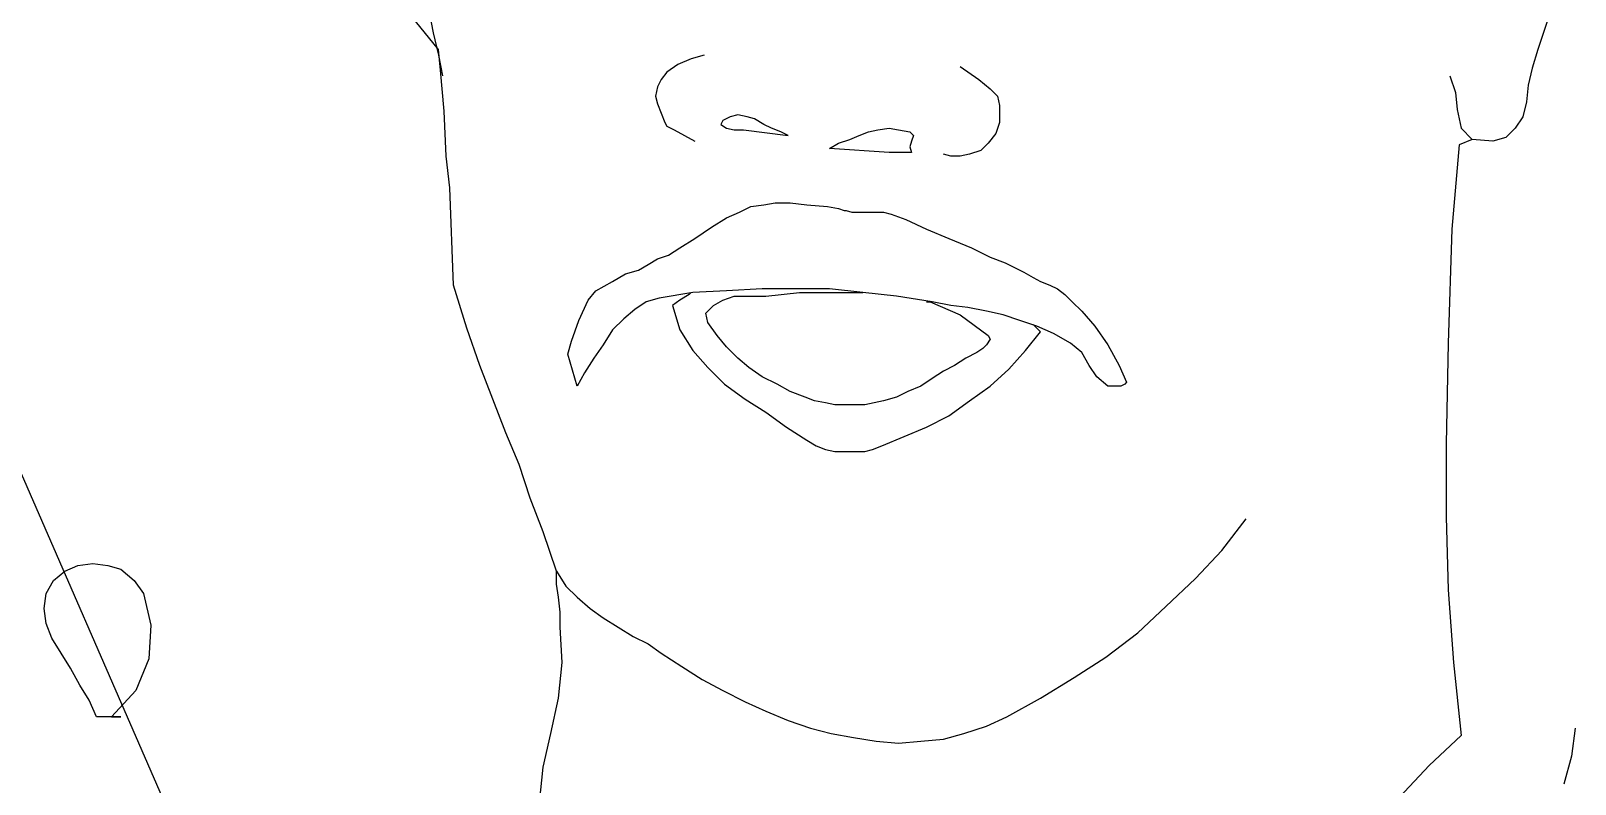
# Model space of a CAD drawing. Extents: x 8762 to 9373, y 5318 to 7259.
# Drawn here: x 8904 to 9134.5, y 6933.8 to 7046.2 of the extents above; entities that cross this region are included whole.
import ezdxf

# ---------------------------------------------------------------- set-up
doc = ezdxf.new("R2010")
doc.units = 0
doc.header["$LTSCALE"] = 1270
doc.header["$MEASUREMENT"] = 0
doc.layers.get('0').update_dxf_attribs({"linetype": 'CONTINUOUS'})

msp = doc.modelspace()

# ---------------------------------------------------------------- linework, layer by layer
at = {"linetype": 'CONTINUOUS'}
for p, q in [((8964.86, 7043.42), (8960.12, 7049.28)), ((8963.47, 7049), (8964.03, 7045.93)), ((9130.89, 7049.28), (9128.94, 7043.42)), ((8964.03, 7045.93), (8964.86, 7042.58)), ((8965.15, 7040.36), (8964.86, 7043.42)), ((9128.94, 7043.42), (9128.1, 7040.63)), ((8964.86, 7042.58), (8965.42, 7039.51)), ((9000.59, 7041.19), (8998.91, 7040.07)), ((9002.54, 7042.02), (9000.59, 7041.19)), ((9004.5, 7042.58), (9002.54, 7042.02)), ((9042.73, 7040.9), (9045.52, 7038.96)), ((8965.71, 7034.22), (8965.15, 7040.36)), ((8998.07, 7038.96), (8997.51, 7037.84)), ((8998.91, 7040.07), (8998.07, 7038.96)), ((9045.52, 7038.96), (9047.18, 7037.57)), ((9115.82, 7039.51), (9116.66, 7037.01)), ((9128.1, 7040.63), (9127.54, 7038.12)), ((8997.51, 7037.84), (8997.24, 7036.45)), ((8997.24, 7036.45), (8997.51, 7035.33)), ((9047.18, 7037.57), (9048.31, 7036.45)), ((9048.31, 7036.45), (9048.58, 7035.05)), ((9116.66, 7037.01), (9116.94, 7034.49)), ((9127.54, 7038.12), (9127.27, 7035.61)), ((8965.98, 7027.52), (8965.71, 7034.22)), ((8997.51, 7035.33), (8998.07, 7033.93)), ((8998.07, 7033.93), (8998.63, 7032.54)), ((9048.58, 7035.05), (9048.58, 7032.54)), ((9116.94, 7034.49), (9117.5, 7031.7)), ((9127.27, 7035.61), (9126.71, 7033.37)), ((8998.63, 7032.54), (8998.91, 7031.98)), ((8998.91, 7031.98), (9000.03, 7031.43)), ((9007.29, 7032.82), (9007, 7032.26)), ((9007.29, 7032.82), (9007, 7032.26)), ((9007, 7032.26), (9007.85, 7031.7)), ((9007, 7032.26), (9007.85, 7031.7)), ((9008.4, 7033.37), (9007.29, 7032.82)), ((9008.4, 7033.37), (9007.29, 7032.82)), ((9007.85, 7031.7), (9008.96, 7031.43)), ((9007.85, 7031.7), (9008.96, 7031.43)), ((9009.52, 7033.66), (9008.4, 7033.37)), ((9009.52, 7033.66), (9008.4, 7033.37)), ((9010.91, 7033.37), (9009.52, 7033.66)), ((9010.91, 7033.37), (9009.52, 7033.66)), ((9012.03, 7033.1), (9010.91, 7033.37)), ((9012.03, 7033.1), (9010.91, 7033.37)), ((9013.43, 7032.26), (9012.03, 7033.1)), ((9013.43, 7032.26), (9012.03, 7033.1)), ((9014.54, 7031.7), (9013.43, 7032.26)), ((9014.54, 7031.7), (9013.43, 7032.26)), ((9015.93, 7031.14), (9014.54, 7031.7)), ((9015.93, 7031.14), (9014.54, 7031.7)), ((9030.45, 7031.43), (9032.12, 7031.7)), ((9030.45, 7031.43), (9032.12, 7031.7)), ((9032.12, 7031.7), (9033.51, 7031.43)), ((9032.12, 7031.7), (9033.51, 7031.43)), ((9048.58, 7032.54), (9048.03, 7030.87)), ((9117.5, 7031.7), (9119.17, 7030.02)), ((9125.6, 7031.7), (9124.2, 7030.31)), ((9126.71, 7033.37), (9125.6, 7031.7)), ((8880.6, 7030.31), (8955.66, 6858.4)), ((9000.03, 7031.43), (9003.1, 7029.75)), ((9008.96, 7031.43), (9010.35, 7031.43)), ((9008.96, 7031.43), (9010.35, 7031.43)), ((9010.35, 7031.43), (9017.05, 7030.58)), ((9017.05, 7030.58), (9015.93, 7031.14)), ((9017.05, 7030.58), (9015.93, 7031.14)), ((9023.19, 7028.63), (9024.58, 7029.47)), ((9023.19, 7028.63), (9024.58, 7029.47)), ((9024.58, 7029.47), (9026.26, 7030.02)), ((9024.58, 7029.47), (9026.26, 7030.02)), ((9026.26, 7030.02), (9027.66, 7030.58)), ((9026.26, 7030.02), (9027.66, 7030.58)), ((9027.66, 7030.58), (9029.05, 7031.14)), ((9027.66, 7030.58), (9029.05, 7031.14)), ((9029.05, 7031.14), (9030.45, 7031.43)), ((9029.05, 7031.14), (9030.45, 7031.43)), ((9033.51, 7031.43), (9035.19, 7031.14)), ((9033.51, 7031.43), (9035.19, 7031.14)), ((9035.19, 7031.14), (9035.75, 7030.58)), ((9035.19, 7031.14), (9035.75, 7030.58)), ((9035.47, 7029.75), (9035.19, 7028.91)), ((9035.47, 7029.75), (9035.19, 7028.91)), ((9035.75, 7030.58), (9035.47, 7029.75)), ((9035.75, 7030.58), (9035.47, 7029.75)), ((9046.91, 7029.47), (9045.79, 7028.35)), ((9048.03, 7030.87), (9046.91, 7029.47)), ((9117.22, 7029.19), (9116.11, 7016.63)), ((9119.17, 7030.02), (9117.22, 7029.19)), ((9122.25, 7029.75), (9119.17, 7030.02)), ((9124.2, 7030.31), (9122.25, 7029.75)), ((8966.54, 7022.77), (8965.98, 7027.52)), ((9032.12, 7028.08), (9023.19, 7028.63)), ((9032.95, 7028.08), (9032.12, 7028.08)), ((9032.95, 7028.08), (9032.12, 7028.08)), ((9033.8, 7028.08), (9032.95, 7028.08)), ((9033.8, 7028.08), (9032.95, 7028.08)), ((9034.63, 7028.08), (9033.8, 7028.08)), ((9034.63, 7028.08), (9033.8, 7028.08)), ((9035.47, 7028.08), (9034.63, 7028.08)), ((9035.47, 7028.08), (9034.63, 7028.08)), ((9035.19, 7028.91), (9035.47, 7028.08)), ((9035.19, 7028.91), (9035.47, 7028.08)), ((9041.33, 7027.52), (9040.21, 7027.79)), ((9042.73, 7027.52), (9041.33, 7027.52)), ((9044.12, 7027.79), (9042.73, 7027.52)), ((9045.79, 7028.35), (9044.12, 7027.79)), ((8967.1, 7008.25), (8966.54, 7022.77)), ((9009.79, 7019.14), (9011.47, 7019.98)), ((9011.47, 7019.98), (9013.43, 7020.26)), ((9013.43, 7020.26), (9015.1, 7020.54)), ((9015.1, 7020.54), (9017.32, 7020.54)), ((9017.32, 7020.54), (9019.84, 7020.26)), ((9019.84, 7020.26), (9022.91, 7019.98)), ((9022.91, 7019.98), (9024.58, 7019.7)), ((9005.61, 7016.91), (9007.85, 7018.3)), ((9007.85, 7018.3), (9009.79, 7019.14)), ((9024.58, 7019.7), (9025.42, 7019.42)), ((9025.42, 7019.42), (9025.7, 7019.42)), ((9025.7, 7019.42), (9026.54, 7019.14)), ((9026.54, 7019.14), (9028.21, 7019.14)), ((9028.21, 7019.14), (9031.28, 7019.14)), ((9031.28, 7019.14), (9032.4, 7018.86)), ((9032.4, 7018.86), (9034.63, 7018.03)), ((9034.63, 7018.03), (9037.7, 7016.63)), ((9003.1, 7015.24), (9005.61, 7016.91)), ((9037.7, 7016.63), (9041.05, 7015.24)), ((9116.11, 7016.63), (9115.55, 6999.61)), ((8999.19, 7012.72), (9000.86, 7013.84)), ((9000.86, 7013.84), (9003.1, 7015.24)), ((9041.05, 7015.24), (9044.4, 7013.84)), ((9044.4, 7013.84), (9047.18, 7012.45)), ((8994.72, 7010.5), (8996.12, 7011.33)), ((8996.12, 7011.33), (8997.51, 7012.16)), ((8997.51, 7012.16), (8999.19, 7012.72)), ((9047.18, 7012.45), (9049.43, 7011.6)), ((9049.43, 7011.6), (9050.53, 7011.06)), ((9050.53, 7011.06), (9052.21, 7010.21)), ((8988.31, 7007.42), (8990.82, 7008.82)), ((8990.82, 7008.82), (8992.77, 7009.94)), ((8992.77, 7009.94), (8994.72, 7010.5)), ((9052.21, 7010.21), (9053.61, 7009.38)), ((9053.61, 7009.38), (9054.72, 7008.82)), ((9054.72, 7008.82), (9056.11, 7008.25)), ((8969.06, 7001.84), (8967.1, 7008.25)), ((8987.19, 7006.03), (8988.31, 7007.42)), ((8997.8, 7006.31), (8995.84, 7005.75)), ((9002.82, 7007.15), (8997.8, 7006.31)), ((9002.26, 7006.86), (9000.86, 7006.03)), ((9002.54, 7007.15), (9002.26, 7006.86)), ((9007.85, 7007.42), (9002.82, 7007.15)), ((9007.29, 7006.03), (9008.96, 7006.59)), ((9013.14, 7007.71), (9007.85, 7007.42)), ((9008.96, 7006.59), (9013.7, 7006.59)), ((9018.17, 7007.71), (9013.14, 7007.71)), ((9013.7, 7006.59), (9018.73, 7007.15)), ((9023.19, 7007.71), (9018.17, 7007.71)), ((9018.73, 7007.15), (9023.75, 7007.15)), ((9028.21, 7007.15), (9023.19, 7007.71)), ((9023.75, 7007.15), (9028.21, 7007.15)), ((9033.24, 7006.59), (9028.21, 7007.15)), ((9038.54, 7005.75), (9033.24, 7006.59)), ((9056.11, 7008.25), (9057.23, 7007.71)), ((9057.23, 7007.71), (9058.35, 7006.86)), ((9058.35, 7006.86), (9059.46, 7005.75)), ((8985.8, 7002.96), (8987.19, 7006.03)), ((8994.16, 7004.63), (8992.49, 7003.24)), ((8995.84, 7005.75), (8994.16, 7004.63)), ((9000.86, 7006.03), (8999.75, 7005.19)), ((8999.75, 7005.19), (9000.86, 7001.57)), ((9004.77, 7004.07), (9005.89, 7005.19)), ((9005.05, 7002.68), (9004.77, 7004.07)), ((9005.89, 7005.19), (9007.29, 7006.03)), ((9037.7, 7005.75), (9038.26, 7005.75)), ((9038.26, 7005.75), (9042.73, 7003.8)), ((9041.33, 7005.19), (9038.54, 7005.75)), ((9043.84, 7004.92), (9041.33, 7005.19)), ((9046.64, 7004.36), (9043.84, 7004.92)), ((9049.14, 7003.8), (9046.64, 7004.36)), ((9059.46, 7005.75), (9060.86, 7004.36)), ((9060.86, 7004.36), (9062.81, 7002.12)), ((8971, 6996.26), (8969.06, 7001.84)), ((8984.69, 6999.89), (8985.8, 7002.96)), ((8990.82, 7001.57), (8989.42, 6999.33)), ((8992.49, 7003.24), (8990.82, 7001.57)), ((9000.86, 7001.57), (9002.82, 6998.49)), ((9006.44, 7000.72), (9005.05, 7002.68)), ((9042.73, 7003.8), (9046.91, 7000.72)), ((9051.65, 7002.96), (9049.14, 7003.8)), ((9054.17, 7002.12), (9051.65, 7002.96)), ((9054.72, 7001.28), (9053.61, 7002.4)), ((9056.67, 7001.01), (9054.17, 7002.12)), ((9062.81, 7002.12), (9064.77, 6999.33)), ((8984.13, 6997.93), (8984.69, 6999.89)), ((8989.42, 6999.33), (8988.02, 6997.37)), ((9007.85, 6999.05), (9006.44, 7000.72)), ((9046.64, 6999.33), (9046.08, 6998.78)), ((9047.18, 7000.17), (9046.64, 6999.33)), ((9046.91, 7000.72), (9047.18, 7000.17)), ((9052.49, 6998.49), (9054.72, 7001.28)), ((9059.19, 6999.61), (9056.67, 7001.01)), ((9060.86, 6998.22), (9059.19, 6999.61)), ((9064.77, 6999.33), (9066.45, 6996.26)), ((9115.55, 6999.61), (9115.26, 6984.54)), ((8985.52, 6993.19), (8984.13, 6997.93)), ((8988.02, 6997.37), (8986.63, 6995.14)), ((9002.82, 6998.49), (9005.05, 6995.98)), ((9009.52, 6997.37), (9007.85, 6999.05)), ((9011.19, 6995.98), (9009.52, 6997.37)), ((9043.56, 6997.37), (9041.89, 6996.26)), ((9045.23, 6998.22), (9043.56, 6997.37)), ((9046.08, 6998.78), (9045.23, 6998.22)), ((9049.97, 6995.7), (9052.49, 6998.49)), ((9061.98, 6996.26), (9060.86, 6998.22)), ((8972.96, 6991.23), (8971, 6996.26)), ((8986.63, 6995.14), (8985.52, 6993.19)), ((9005.05, 6995.98), (9007.56, 6993.47)), ((9013.14, 6994.58), (9011.19, 6995.98)), ((9015.38, 6993.47), (9013.14, 6994.58)), ((9040.21, 6995.43), (9038.54, 6994.31)), ((9041.89, 6996.26), (9040.21, 6995.43)), ((9047.18, 6993.19), (9049.97, 6995.7)), ((9063.1, 6994.58), (9061.98, 6996.26)), ((9064.77, 6993.19), (9063.1, 6994.58)), ((9066.45, 6996.26), (9067.56, 6993.75)), ((9007.56, 6993.47), (9010.64, 6991.23)), ((9017.32, 6992.35), (9015.38, 6993.47)), ((9019.56, 6991.52), (9017.32, 6992.35)), ((9034.91, 6992.35), (9033.24, 6991.52)), ((9036.86, 6993.19), (9034.91, 6992.35)), ((9038.54, 6994.31), (9036.86, 6993.19)), ((9044.12, 6990.96), (9047.18, 6993.19)), ((9065.6, 6993.19), (9064.77, 6993.19)), ((9066.72, 6993.19), (9065.6, 6993.19)), ((9067.28, 6993.47), (9066.72, 6993.19)), ((9067.56, 6993.75), (9067.28, 6993.47)), ((8974.91, 6986.21), (8972.96, 6991.23)), ((9010.64, 6991.23), (9013.7, 6989.29)), ((9020.96, 6990.96), (9019.56, 6991.52)), ((9022.63, 6990.68), (9020.96, 6990.96)), ((9024.02, 6990.4), (9022.63, 6990.68)), ((9025.42, 6990.4), (9024.02, 6990.4)), ((9026.81, 6990.4), (9025.42, 6990.4)), ((9028.49, 6990.4), (9026.81, 6990.4)), ((9029.89, 6990.68), (9028.49, 6990.4)), ((9031.28, 6990.96), (9029.89, 6990.68)), ((9033.24, 6991.52), (9031.28, 6990.96)), ((9041.05, 6988.73), (9044.12, 6990.96)), ((9013.7, 6989.29), (9016.78, 6987.05)), ((9037.7, 6987.05), (9041.05, 6988.73)), ((8976.87, 6981.47), (8974.91, 6986.21)), ((9016.78, 6987.05), (9019.84, 6985.09)), ((9031.01, 6984.26), (9034.35, 6985.65)), ((9034.35, 6985.65), (9037.7, 6987.05)), ((9019.84, 6985.09), (9021.23, 6984.26)), ((9021.23, 6984.26), (9022.63, 6983.7)), ((9022.63, 6983.7), (9024.02, 6983.42)), ((9024.02, 6983.42), (9025.42, 6983.42)), ((9025.42, 6983.42), (9026.81, 6983.42)), ((9026.81, 6983.42), (9028.49, 6983.42)), ((9028.49, 6983.42), (9029.61, 6983.7)), ((9029.61, 6983.7), (9031.01, 6984.26)), ((9115.26, 6984.54), (9115.26, 6973.66)), ((8978.54, 6976.45), (8976.87, 6981.47)), ((8980.49, 6971.42), (8978.54, 6976.45)), ((9081.78, 6968.63), (9085.41, 6973.38)), ((9115.26, 6973.66), (9115.55, 6962.78)), ((8982.45, 6965.57), (8980.49, 6971.42)), ((9077.87, 6964.45), (9081.78, 6968.63)), ((8907.38, 6964.17), (8909.05, 6965.57)), ((8909.05, 6965.57), (8911.01, 6966.4)), ((8911.01, 6966.4), (8913.25, 6966.68)), ((8913.25, 6966.68), (8915.48, 6966.4)), ((8915.48, 6966.4), (8917.43, 6965.84)), ((8917.43, 6965.84), (8919.39, 6964.17)), ((8982.45, 6963.61), (8982.45, 6965.57)), ((8982.45, 6965.57), (8983.84, 6963.33)), ((8906.26, 6962.22), (8907.38, 6964.17)), ((8919.39, 6964.17), (8920.78, 6962.22)), ((8982.73, 6961.66), (8982.45, 6963.61)), ((8983.84, 6963.33), (8985.52, 6961.66)), ((9073.41, 6960.26), (9077.87, 6964.45)), ((9115.55, 6962.78), (9116.38, 6951.9)), ((8905.99, 6959.99), (8906.26, 6962.22)), ((8920.78, 6962.22), (8921.89, 6957.47)), ((8983.01, 6959.43), (8982.73, 6961.66)), ((8985.52, 6961.66), (8987.48, 6959.99)), ((9069.23, 6956.35), (9073.41, 6960.26)), ((8906.26, 6957.75), (8905.99, 6959.99)), ((8907.11, 6955.52), (8906.26, 6957.75)), ((8983.01, 6957.19), (8983.01, 6959.43)), ((8987.48, 6959.99), (8989.42, 6958.59)), ((8989.42, 6958.59), (8991.66, 6957.19)), ((8908.5, 6953.29), (8907.11, 6955.52)), ((8921.89, 6957.47), (8921.62, 6952.44)), ((8983.28, 6951.9), (8983.01, 6957.19)), ((8991.66, 6957.19), (8993.89, 6955.79)), ((8993.89, 6955.79), (8996.12, 6954.68)), ((9064.49, 6952.73), (9069.23, 6956.35)), ((8909.9, 6951.05), (8908.5, 6953.29)), ((8996.12, 6954.68), (8998.07, 6953.29)), ((8998.07, 6953.29), (9001.15, 6951.33)), ((8911.29, 6948.55), (8909.9, 6951.05)), ((8921.62, 6952.44), (8919.66, 6947.71)), ((8982.73, 6946.59), (8983.28, 6951.9)), ((9001.15, 6951.33), (9004.21, 6949.38)), ((9059.75, 6949.65), (9064.49, 6952.73)), ((9116.38, 6951.9), (9117.5, 6941.01)), ((8912.69, 6946.31), (8911.29, 6948.55)), ((9004.21, 6949.38), (9007.29, 6947.71)), ((9054.72, 6946.59), (9059.75, 6949.65)), ((8913.8, 6943.8), (8912.69, 6946.31)), ((8919.66, 6947.71), (8916.04, 6943.8)), ((8981.61, 6941.29), (8982.73, 6946.59)), ((9007.29, 6947.71), (9010.64, 6946.03)), ((9049.7, 6943.8), (9054.72, 6946.59)), ((9010.64, 6946.03), (9013.7, 6944.64)), ((9013.7, 6944.64), (9017.05, 6943.24)), ((8914.08, 6943.8), (8913.8, 6943.8)), ((8915.19, 6943.8), (8914.08, 6943.8)), ((8916.31, 6943.8), (8915.19, 6943.8)), ((8916.04, 6943.8), (8916.31, 6943.8)), ((8917.43, 6943.8), (8916.31, 6943.8)), ((8916.31, 6943.8), (8916.87, 6943.8)), ((8916.87, 6943.8), (8917.15, 6943.8)), ((8917.15, 6943.8), (8917.43, 6943.8)), ((9017.05, 6943.24), (9020.4, 6942.12)), ((9020.4, 6942.12), (9023.46, 6941.29)), ((9043.29, 6941.29), (9046.64, 6942.41)), ((9046.64, 6942.41), (9049.7, 6943.8)), ((9134.53, 6942.12), (9133.97, 6937.94)), ((8980.49, 6936.27), (8981.61, 6941.29)), ((9023.46, 6941.29), (9026.81, 6940.73)), ((9026.81, 6940.73), (9030.16, 6940.17)), ((9030.16, 6940.17), (9033.51, 6939.89)), ((9033.51, 6939.89), (9036.86, 6940.17)), ((9036.86, 6940.17), (9040.21, 6940.45)), ((9040.21, 6940.45), (9043.29, 6941.29)), ((9117.5, 6941.01), (9112.76, 6936.54)), ((9133.97, 6937.94), (9132.85, 6933.75)), ((8979.94, 6930.96), (8980.49, 6936.27)), ((9112.76, 6936.54), (9108.29, 6931.8))]:
    msp.add_line(p, q, dxfattribs=at)

doc.saveas('drawing.dxf')
